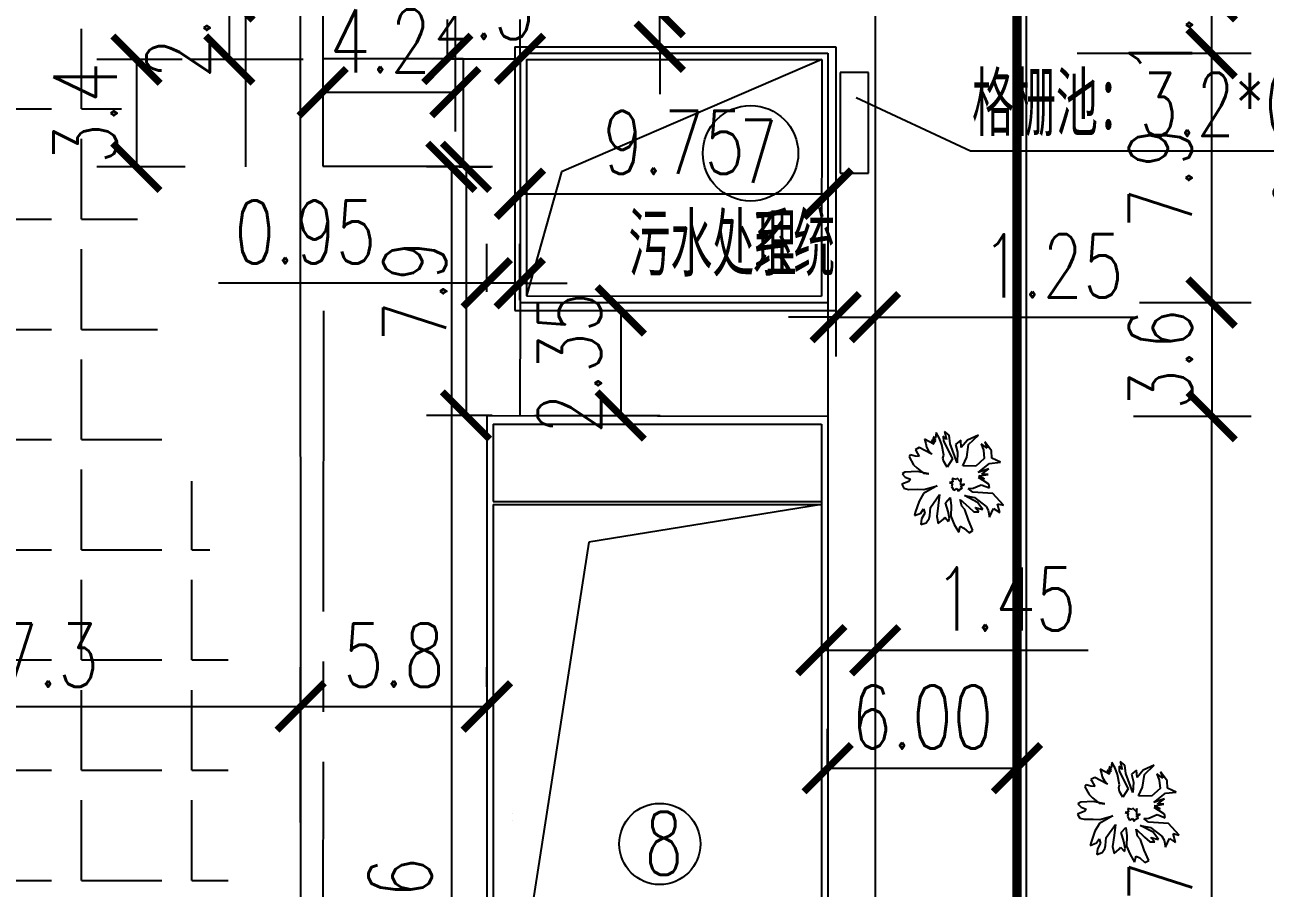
# Model space of a CAD drawing. Header units: millimetres. Extents: x 397874 to 6871063, y -8 to 5775840.
# Drawn here: x 429159.95 to 429199.26, y 2812938.84 to 2812966.2 of the extents above; entities that cross this region are included whole.
import ezdxf

# ---------------------------------------------------------------- set-up
doc = ezdxf.new("R2010")
doc.units = ezdxf.units.MM
doc.header["$LTSCALE"] = 1000
doc.linetypes.add('CENTER2', pattern=[28.575, 19.05, -3.175, 3.175, -3.175])
doc.linetypes.add('CONTINOUS', pattern=[0])
for name, color, linetype in [('_TCH_MASK', 7, 'Continuous'), ('GRASST', 62, 'Continuous'), ('T1', 92, 'Continuous'), ('居民地线', 2, 'Continuous')]:
    doc.layers.add(name, color=color, linetype=linetype)
doc.styles.add('DIM', font='txt')
doc.styles.add('dxfs', font='txt.shx', dxfattribs={"width": 0.7, "bigfont": 'dxfs.shx'})
doc.styles.add('HZTXT', font='txt.shx', dxfattribs={"width": 0.75, "bigfont": 'hzdx.shx'})
doc.dimstyles.new('ISO-25', dxfattribs={"dimtxt": 2, "dimasz": 0.75, "dimexe": 1.25, "dimexo": 0.625, "dimtad": 1, "dimdec": 1, "dimdsep": 46, "dimtxsty": 'HZTXT', "dimblk": 'ARCHTICK', "dimcen": 2.5, "dimadec": 0, "dimazin": 0, "dimtfac": 1, "dimtdec": 1, "dimtmove": 0, "dimatfit": 3, "dimldrblk": 'ARCHTICK', "dimfxl": 1, "dimarcsym": 0})

# ---------------------------------------------------------------- blocks, each defined once
blk = doc.blocks.new('_ArchTick')
at = {"color": 0, "linetype": 'ByBlock', "const_width": 0.15}
blk.add_lwpolyline([(-0.5, -0.5), (0.5, 0.5)], dxfattribs=at)
blk = doc.blocks.new('*D656')
at = {"color": 0, "linetype": 'CONTINOUS', "lineweight": -2, "transparency": 16777216}
for p, q in [((429185.39, 2812942.468), (429185.39, 2812943.894)), ((429191.392, 2812942.468), (429191.392, 2812943.894)), ((429185.39, 2812942.644), (429191.392, 2812942.644))]:
    blk.add_line(p, q, dxfattribs=at)
at = {"layer": 'Defpoints', "color": 0, "linetype": 'CONTINOUS', "transparency": 16777216}
for p in [(429191.392, 2812942.644), (429185.39, 2812941.843), (429191.392, 2812941.843)]:
    blk.add_point(p, dxfattribs=at)
at = {"color": 0, "linetype": 'CONTINOUS', "lineweight": -2, "transparency": 16777216, "xscale": 1.5, "yscale": 1.5, "zscale": 1.5}
for p, rotation in [((429185.39, 2812942.644), 179.9986908423839), ((429191.392, 2812942.644), 359.9986908423838)]:
    blk.add_blockref('_ArchTick', p, dxfattribs=dict(at, rotation=rotation))
at = {"color": 0, "linetype": 'CONTINOUS', "transparency": 16777216, "insert": (429188.391, 2812944.269), "char_height": 2, "attachment_point": 5, "rotation": 359.9987, "style": 'HZTXT'}
blk.add_mtext('6.00', dxfattribs=at)
blk = doc.blocks.new('_None')
blk = doc.blocks.new('LV-5-1')
at = {"layer": 'T1', "color": 92, "linetype": 'Continuous'}
for p, q in [((-0.211, 1.372), (-0.242, 1.189)), ((-0.15, 1.311), (-0.211, 1.372)), ((-0.516, 1.342), (-0.547, 1.19)), ((-0.547, 1.19), (-0.487, 1.068)), ((-0.395, 1.25), (-0.516, 1.342)), ((-0.487, 1.068), (-0.426, 1.007)), ((-0.304, 1.098), (-0.395, 1.25)), ((-0.182, 1.067), (-0.304, 1.098)), ((-0.242, 1.189), (-0.182, 1.067)), ((0.062, 1.066), (-0.15, 1.311)), ((0.183, 0.852), (0.062, 1.066)), ((0.489, 1.156), (0.367, 0.943)), ((0.581, 1.248), (0.489, 1.156)), ((0.703, 1.247), (0.581, 1.248)), ((0.672, 1.034), (0.703, 1.247)), ((0.702, 0.973), (0.672, 1.034)), ((0.824, 1.064), (0.702, 0.973)), ((0.946, 1.094), (0.824, 1.064)), ((0.946, 1.003), (0.946, 1.094)), ((-0.731, 0.916), (-0.701, 0.733)), ((-0.548, 0.855), (-0.731, 0.916)), ((-0.701, 0.733), (-0.671, 0.672)), ((-0.305, 0.671), (-0.548, 0.855)), ((-0.426, 1.007), (-0.243, 0.884)), ((-0.243, 0.884), (-0.062, 0.487)), ((0.275, 0.791), (0.182, 0.426)), ((0.183, 0.578), (0.183, 0.852)), ((0.367, 0.943), (0.275, 0.791)), ((0.578, 0.455), (0.793, 0.698)), ((0.793, 0.698), (0.946, 1.003)), ((1.006, 0.698), (0.884, 0.667)), ((1.25, 0.697), (1.006, 0.698)), ((1.28, 0.636), (1.25, 0.697)), ((-1.19, 0.369), (-1.373, 0.309)), ((-1.22, 0.552), (-1.098, 0.43)), ((-0.976, 0.551), (-1.22, 0.552)), ((-1.098, 0.43), (-1.19, 0.369)), ((-0.732, 0.52), (-0.976, 0.551)), ((-0.671, 0.672), (-0.823, 0.642)), ((-0.823, 0.642), (-0.762, 0.581)), ((-0.762, 0.581), (-0.58, 0.52)), ((-0.489, 0.367), (-0.732, 0.52)), ((-0.58, 0.52), (-0.336, 0.458)), ((-0.276, 0.275), (-0.489, 0.367)), ((-0.336, 0.458), (-0.276, 0.275)), ((-0.062, 0.487), (-0.305, 0.671)), ((0.182, 0.426), (0.183, 0.578)), ((0.67, 0.577), (0.578, 0.455)), ((0.884, 0.667), (0.67, 0.577)), ((1.127, 0.453), (1.188, 0.545)), ((1.31, 0.453), (1.127, 0.453)), ((1.188, 0.545), (1.28, 0.636)), ((1.34, 0.453), (1.31, 0.453)), ((1.34, 0.331), (1.34, 0.453)), ((-1.373, 0.309), (-1.373, 0.187)), ((-1.373, 0.187), (-1.068, 0.155)), ((-1.068, 0.155), (-0.764, 0.093)), ((-0.764, 0.093), (-0.642, 0.123)), ((-0.459, 0.062), (-0.764, -0.029)), ((-0.642, 0.123), (-0.459, 0.062)), ((-0.246, 0), (-0.216, -0.03)), ((-0.154, 0), (-0.246, 0)), ((-0.154, 0.092), (-0.154, 0)), ((-0.032, 0.091), (-0.154, 0.092)), ((0.028, 0.03), (-0.032, 0.091)), ((0.09, 0.091), (0.028, 0.03)), ((0.059, -0.001), (0.09, 0.091)), ((1.004, 0.118), (1.187, 0.24)), ((1.126, 0.149), (1.004, 0.118)), ((1.248, 0.148), (1.126, 0.149)), ((1.187, 0.24), (1.34, 0.331)), ((1.217, -0.065), (1.461, 0.087)), ((1.339, 0.117), (1.248, 0.148)), ((1.461, 0.087), (1.339, 0.117)), ((-0.947, -0.089), (-1.009, -0.211)), ((-0.856, -0.181), (-1.009, -0.333)), ((-1.009, -0.211), (-0.856, -0.181)), ((-1.009, -0.333), (-0.765, -0.303)), ((-0.613, -0.303), (-0.979, -0.455)), ((-0.764, -0.029), (-0.947, -0.089)), ((-0.766, -0.791), (-0.46, -0.334)), ((-0.765, -0.303), (-0.429, -0.091)), ((-0.429, -0.091), (-0.613, -0.303)), ((-0.46, -0.334), (-0.308, -0.274)), ((-0.308, -0.274), (-0.369, -0.396)), ((-0.216, -0.03), (-0.216, -0.152)), ((-0.216, -0.152), (-0.155, -0.122)), ((-0.155, -0.122), (-0.155, -0.244)), ((-0.155, -0.244), (-0.124, -0.152)), ((-0.124, -0.152), (0.028, -0.244)), ((-0.033, -0.183), (0.089, -0.153)), ((0.028, -0.244), (-0.033, -0.183)), ((0.15, -0.031), (0.059, -0.001)), ((0.059, -0.123), (0.15, -0.031)), ((0.089, -0.153), (0.059, -0.123)), ((0.607, -0.307), (0.485, -0.063)), ((0.485, -0.063), (0.668, -0.063)), ((1.155, -0.339), (0.607, -0.307)), ((0.668, -0.063), (0.76, -0.094)), ((0.76, -0.094), (0.82, -0.155)), ((0.82, -0.155), (1.094, -0.248)), ((1.094, -0.248), (1.277, -0.279)), ((1.277, -0.401), (1.155, -0.339)), ((1.339, -0.065), (1.217, -0.065)), ((1.247, -0.126), (1.339, -0.065)), ((1.369, -0.127), (1.247, -0.126)), ((1.277, -0.279), (1.46, -0.279)), ((1.278, -0.157), (1.369, -0.127)), ((1.4, -0.157), (1.278, -0.157)), ((1.338, -0.187), (1.4, -0.157)), ((1.46, -0.279), (1.338, -0.187)), ((-1.132, -0.607), (-1.315, -0.697)), ((-1.283, -0.393), (-1.132, -0.607)), ((-1.101, -0.454), (-1.283, -0.393)), ((-0.979, -0.455), (-1.101, -0.454)), ((-0.4, -0.639), (-0.584, -0.791)), ((-0.492, -0.822), (-0.187, -0.67)), ((-0.369, -0.396), (-0.4, -0.639)), ((-0.187, -0.67), (-0.309, -0.792)), ((0.118, -0.763), (0.301, -0.459)), ((0.301, -0.459), (0.453, -0.672)), ((0.453, -0.672), (0.727, -0.887)), ((0.454, -0.368), (1.002, -0.461)), ((0.697, -0.521), (0.454, -0.368)), ((0.911, -0.582), (0.697, -0.521)), ((0.758, -0.673), (0.94, -0.765)), ((0.849, -0.917), (0.758, -0.673)), ((0.94, -0.765), (0.911, -0.582)), ((1.002, -0.461), (1.215, -0.553)), ((1.155, -0.431), (1.277, -0.401)), ((1.368, -0.492), (1.155, -0.431)), ((1.215, -0.553), (1.368, -0.492)), ((-1.315, -0.697), (-1.071, -0.759)), ((-1.071, -0.759), (-1.193, -0.881)), ((-1.193, -0.881), (-0.766, -0.791)), ((-0.584, -0.791), (-0.492, -0.822)), ((-0.309, -0.792), (-0.157, -0.701)), ((-0.157, -0.701), (-0.249, -0.945)), ((-0.249, -0.945), (-0.157, -0.792)), ((-0.157, -0.792), (-0.127, -1.036)), ((-0.127, -1.036), (-0.065, -0.732)), ((-0.065, -0.732), (-0.006, -1.128)), ((0.178, -1.068), (0.118, -0.763)), ((0.727, -0.887), (0.817, -1.253)), ((0.817, -1.253), (0.849, -0.917)), ((-0.006, -1.128), (-0.128, -1.402)), ((-0.128, -1.402), (0.086, -1.25)), ((0.086, -1.25), (0.268, -1.342)), ((0.391, -1.16), (0.178, -1.068)), ((0.268, -1.342), (0.573, -1.313)), ((0.39, -1.282), (0.573, -1.191)), ((0.573, -1.313), (0.39, -1.282)), ((0.573, -1.191), (0.391, -1.16))]:
    blk.add_line(p, q, dxfattribs=at)
at = {"layer": 'T1', "color": 92, "linetype": 'Continuous', "style": 'DIM', "flags": 1}
for tag in ['XVALUE', 'YVALUE']:
    blk.add_attdef(tag, (0.028, 0.03), '', height=0.00002, rotation=359.8254, dxfattribs=at)
blk = doc.blocks.new('*D784')
at = {"color": 0, "linetype": 'CONTINOUS', "lineweight": -2, "transparency": 16777216}
for p, q in [((429193.665, 2812967.102), (429198.814, 2812967.102)), ((429197.564, 2812965.302), (429197.564, 2812967.102)), ((429193.303, 2812965.302), (429198.814, 2812965.302))]:
    blk.add_line(p, q, dxfattribs=at)
at = {"layer": 'Defpoints', "color": 0, "linetype": 'CONTINOUS', "transparency": 16777216}
for p in [(429193.04, 2812967.102), (429197.564, 2812967.102), (429192.678, 2812965.302)]:
    blk.add_point(p, dxfattribs=at)
at = {"color": 0, "linetype": 'CONTINOUS', "lineweight": -2, "transparency": 16777216, "xscale": 1.5, "yscale": 1.5, "zscale": 1.5}
for p, rotation in [((429197.564, 2812967.102), 90), ((429197.564, 2812965.302), 270)]:
    blk.add_blockref('_ArchTick', p, dxfattribs=dict(at, rotation=rotation))
at = {"color": 0, "linetype": 'CONTINOUS', "transparency": 16777216, "insert": (429195.939, 2812966.202), "char_height": 2, "attachment_point": 5, "rotation": 90, "style": 'HZTXT'}
blk.add_mtext('1.8', dxfattribs=at)
blk = doc.blocks.new('*D787')
at = {"color": 0, "linetype": 'CONTINOUS', "lineweight": -2, "transparency": 16777216}
for p, q in [((429180.071, 2812966.602), (429180.071, 2812972.852)), ((429178.921, 2812966.602), (429181.321, 2812966.602)), ((429180.071, 2812965.506), (429180.071, 2812966.602)), ((429178.921, 2812965.506), (429181.321, 2812965.506)), ((429180.071, 2812965.506), (429180.071, 2812964.006))]:
    blk.add_line(p, q, dxfattribs=at)
at = {"layer": 'Defpoints', "color": 0, "linetype": 'CONTINOUS', "transparency": 16777216}
for p in [(429178.296, 2812966.602), (429178.296, 2812965.506), (429180.071, 2812965.506)]:
    blk.add_point(p, dxfattribs=at)
at = {"color": 0, "linetype": 'CONTINOUS', "lineweight": -2, "transparency": 16777216, "xscale": 1.5, "yscale": 1.5, "zscale": 1.5}
for p, rotation in [((429180.071, 2812966.602), 270), ((429180.071, 2812965.506), 90)]:
    blk.add_blockref('_ArchTick', p, dxfattribs=dict(at, rotation=rotation))
at = {"color": 0, "linetype": 'CONTINOUS', "transparency": 16777216, "insert": (429178.446, 2812971.227), "char_height": 2, "attachment_point": 5, "rotation": 90, "style": 'HZTXT'}
blk.add_mtext('1.1', dxfattribs=at)
blk = doc.blocks.new('*D792')
at = {"color": 0, "linetype": 'CONTINOUS', "lineweight": -2, "transparency": 16777216}
for p, q in [((429169.392, 2812966.477), (429169.392, 2812962.817)), ((429173.588, 2812966.477), (429173.588, 2812962.817)), ((429169.392, 2812964.067), (429173.588, 2812964.067))]:
    blk.add_line(p, q, dxfattribs=at)
at = {"layer": 'Defpoints', "color": 0, "linetype": 'CONTINOUS', "transparency": 16777216}
for p in [(429169.392, 2812967.102), (429173.588, 2812967.102), (429173.588, 2812964.067)]:
    blk.add_point(p, dxfattribs=at)
at = {"color": 0, "linetype": 'CONTINOUS', "lineweight": -2, "transparency": 16777216, "xscale": 1.5, "yscale": 1.5, "zscale": 1.5, "rotation": 180}
blk.add_blockref('_ArchTick', (429169.392, 2812964.067), dxfattribs=at)
at = {"color": 0, "linetype": 'CONTINOUS', "lineweight": -2, "transparency": 16777216, "xscale": 1.5, "yscale": 1.5, "zscale": 1.5}
blk.add_blockref('_ArchTick', (429173.588, 2812964.067), dxfattribs=at)
at = {"color": 0, "linetype": 'CONTINOUS', "transparency": 16777216, "insert": (429171.213, 2812965.692), "char_height": 2, "attachment_point": 5, "style": 'HZTXT'}
blk.add_mtext('4.2', dxfattribs=at)
blk = doc.blocks.new('*D793')
at = {"color": 0, "linetype": 'CONTINOUS', "lineweight": -2, "transparency": 16777216}
for p, q in [((429168.768, 2812967.102), (429165.183, 2812967.102)), ((429166.433, 2812965.102), (429166.433, 2812967.102)), ((429168.767, 2812965.102), (429165.183, 2812965.102))]:
    blk.add_line(p, q, dxfattribs=at)
at = {"layer": 'Defpoints', "color": 0, "linetype": 'CONTINOUS', "transparency": 16777216}
for p in [(429166.433, 2812967.102), (429169.393, 2812967.102), (429169.392, 2812965.102)]:
    blk.add_point(p, dxfattribs=at)
at = {"color": 0, "linetype": 'CONTINOUS', "lineweight": -2, "transparency": 16777216, "xscale": 1.5, "yscale": 1.5, "zscale": 1.5}
for p, rotation in [((429166.433, 2812967.102), 90), ((429166.433, 2812965.102), 270)]:
    blk.add_blockref('_ArchTick', p, dxfattribs=dict(at, rotation=rotation))
at = {"color": 0, "linetype": 'CONTINOUS', "transparency": 16777216, "insert": (429164.808, 2812966.102), "char_height": 2, "attachment_point": 5, "rotation": 90, "style": 'HZTXT'}
blk.add_mtext('2.0', dxfattribs=at)
blk = doc.blocks.new('*D794')
at = {"color": 0, "linetype": 'CONTINOUS', "lineweight": -2, "transparency": 16777216}
for p, q in [((429173.342, 2812965.242), (429173.342, 2812966.372)), ((429175.642, 2812965.024), (429175.642, 2812966.372)), ((429173.342, 2812965.122), (429175.642, 2812965.122))]:
    blk.add_line(p, q, dxfattribs=at)
at = {"layer": 'Defpoints', "color": 0, "linetype": 'CONTINOUS', "transparency": 16777216}
for p in [(429175.642, 2812965.122), (429173.342, 2812964.617), (429175.642, 2812964.399)]:
    blk.add_point(p, dxfattribs=at)
at = {"color": 0, "linetype": 'CONTINOUS', "lineweight": -2, "transparency": 16777216, "xscale": 1.5, "yscale": 1.5, "zscale": 1.5, "rotation": 180}
blk.add_blockref('_ArchTick', (429173.342, 2812965.122), dxfattribs=at)
at = {"color": 0, "linetype": 'CONTINOUS', "lineweight": -2, "transparency": 16777216, "xscale": 1.5, "yscale": 1.5, "zscale": 1.5}
blk.add_blockref('_ArchTick', (429175.642, 2812965.122), dxfattribs=at)
at = {"color": 0, "linetype": 'CONTINOUS', "transparency": 16777216, "insert": (429174.492, 2812966.747), "char_height": 2, "attachment_point": 5, "style": 'HZTXT'}
blk.add_mtext('2.3', dxfattribs=at)
blk = doc.blocks.new('*D795')
at = {"color": 0, "linetype": 'CONTINOUS', "lineweight": -2, "transparency": 16777216}
for p, q in [((429164.934, 2812965.1), (429162.237, 2812965.1)), ((429163.487, 2812965.1), (429163.487, 2812961.7)), ((429165.035, 2812961.7), (429162.237, 2812961.7))]:
    blk.add_line(p, q, dxfattribs=at)
at = {"layer": 'Defpoints', "color": 0, "linetype": 'CONTINOUS', "transparency": 16777216}
for p in [(429165.559, 2812965.1), (429163.487, 2812961.7), (429165.66, 2812961.7)]:
    blk.add_point(p, dxfattribs=at)
at = {"color": 0, "linetype": 'CONTINOUS', "lineweight": -2, "transparency": 16777216, "xscale": 1.5, "yscale": 1.5, "zscale": 1.5}
for p, rotation in [((429163.487, 2812965.1), 90), ((429163.487, 2812961.7), 270)]:
    blk.add_blockref('_ArchTick', p, dxfattribs=dict(at, rotation=rotation))
at = {"color": 0, "linetype": 'CONTINOUS', "transparency": 16777216, "insert": (429161.862, 2812963.4), "char_height": 2, "attachment_point": 5, "rotation": 90, "style": 'HZTXT'}
blk.add_mtext('3.4', dxfattribs=at)
blk = doc.blocks.new('*D814')
at = {"color": 0, "linetype": 'CONTINOUS', "lineweight": -2, "transparency": 16777216}
for p, q in [((429200.08, 2812987.602), (429203.361, 2812987.602)), ((429202.111, 2812987.602), (429202.111, 2812966.602)), ((429193.939, 2812966.602), (429203.361, 2812966.602))]:
    blk.add_line(p, q, dxfattribs=at)
at = {"layer": 'Defpoints', "color": 0, "linetype": 'CONTINOUS', "transparency": 16777216}
for p in [(429199.455, 2812987.602), (429193.314, 2812966.602), (429202.111, 2812966.602)]:
    blk.add_point(p, dxfattribs=at)
at = {"color": 0, "linetype": 'CONTINOUS', "lineweight": -2, "transparency": 16777216, "xscale": 1.5, "yscale": 1.5, "zscale": 1.5}
for p, rotation in [((429202.111, 2812987.602), 90), ((429202.111, 2812966.602), 270)]:
    blk.add_blockref('_ArchTick', p, dxfattribs=dict(at, rotation=rotation))
at = {"color": 0, "linetype": 'CONTINOUS', "transparency": 16777216, "insert": (429200.486, 2812977.102), "char_height": 2, "attachment_point": 5, "rotation": 90, "style": 'HZTXT'}
blk.add_mtext('21.0', dxfattribs=at)
blk = doc.blocks.new('*D817')
at = {"color": 0, "linetype": 'CONTINOUS', "lineweight": -2, "transparency": 16777216}
for p, q in [((429185.647, 2812960.379), (429185.647, 2812955.688)), ((429186.896, 2812960.38), (429186.896, 2812955.688)), ((429185.647, 2812956.938), (429184.147, 2812956.938)), ((429185.647, 2812956.938), (429186.896, 2812956.938)), ((429186.896, 2812956.938), (429195.146, 2812956.938))]:
    blk.add_line(p, q, dxfattribs=at)
at = {"layer": 'Defpoints', "color": 0, "linetype": 'CONTINOUS', "transparency": 16777216}
for p in [(429185.647, 2812961.004), (429186.896, 2812961.005), (429186.896, 2812956.938)]:
    blk.add_point(p, dxfattribs=at)
at = {"color": 0, "linetype": 'CONTINOUS', "lineweight": -2, "transparency": 16777216, "xscale": 1.5, "yscale": 1.5, "zscale": 1.5}
blk.add_blockref('_ArchTick', (429185.647, 2812956.938), dxfattribs=at)
at = {"color": 0, "linetype": 'CONTINOUS', "lineweight": -2, "transparency": 16777216, "xscale": 1.5, "yscale": 1.5, "zscale": 1.5, "rotation": 180}
blk.add_blockref('_ArchTick', (429186.896, 2812956.938), dxfattribs=at)
at = {"color": 0, "linetype": 'CONTINOUS', "transparency": 16777216, "insert": (429192.521, 2812958.563), "char_height": 2, "attachment_point": 5, "style": 'HZTXT'}
blk.add_mtext('1.25', dxfattribs=at)
blk = doc.blocks.new('*D818')
at = {"color": 0, "linetype": 'CONTINOUS', "lineweight": -2, "transparency": 16777216}
for p, q in [((429185.191, 2812950.477), (429185.191, 2812945.133)), ((429186.898, 2812950.477), (429186.898, 2812945.133)), ((429185.191, 2812946.383), (429186.898, 2812946.383)), ((429186.898, 2812946.383), (429193.648, 2812946.383))]:
    blk.add_line(p, q, dxfattribs=at)
at = {"layer": 'Defpoints', "color": 0, "linetype": 'CONTINOUS', "transparency": 16777216}
for p in [(429185.191, 2812951.102), (429186.898, 2812951.102), (429186.898, 2812946.383)]:
    blk.add_point(p, dxfattribs=at)
at = {"color": 0, "linetype": 'CONTINOUS', "lineweight": -2, "transparency": 16777216, "xscale": 1.5, "yscale": 1.5, "zscale": 1.5, "rotation": 180}
blk.add_blockref('_ArchTick', (429185.191, 2812946.383), dxfattribs=at)
at = {"color": 0, "linetype": 'CONTINOUS', "lineweight": -2, "transparency": 16777216, "xscale": 1.5, "yscale": 1.5, "zscale": 1.5}
blk.add_blockref('_ArchTick', (429186.898, 2812946.383), dxfattribs=at)
at = {"color": 0, "linetype": 'CONTINOUS', "transparency": 16777216, "insert": (429191.023, 2812948.008), "char_height": 2, "attachment_point": 5, "style": 'HZTXT'}
blk.add_mtext('1.45', dxfattribs=at)
blk = doc.blocks.new('*D820')
at = {"color": 0, "linetype": 'CONTINOUS', "lineweight": -2, "transparency": 16777216}
for p, q in [((429195.087, 2812953.802), (429198.813, 2812953.802)), ((429197.563, 2812921.102), (429197.563, 2812953.802)), ((429186.02, 2812921.102), (429198.813, 2812921.102))]:
    blk.add_line(p, q, dxfattribs=at)
at = {"layer": 'Defpoints', "color": 0, "linetype": 'CONTINOUS', "transparency": 16777216}
for p in [(429194.462, 2812953.802), (429197.563, 2812953.802), (429185.395, 2812921.102)]:
    blk.add_point(p, dxfattribs=at)
at = {"color": 0, "linetype": 'CONTINOUS', "lineweight": -2, "transparency": 16777216, "xscale": 1.5, "yscale": 1.5, "zscale": 1.5}
for p, rotation in [((429197.563, 2812953.802), 90), ((429197.563, 2812921.102), 270)]:
    blk.add_blockref('_ArchTick', p, dxfattribs=dict(at, rotation=rotation))
at = {"color": 0, "linetype": 'CONTINOUS', "transparency": 16777216, "insert": (429195.938, 2812937.452), "char_height": 2, "attachment_point": 5, "rotation": 90, "style": 'HZTXT'}
blk.add_mtext('32.7', dxfattribs=at)
blk = doc.blocks.new('*D821')
at = {"color": 0, "linetype": 'CONTINOUS', "lineweight": -2, "transparency": 16777216}
for p, q in [((429194.786, 2812965.302), (429198.806, 2812965.302)), ((429197.556, 2812965.302), (429197.556, 2812957.402)), ((429195.272, 2812957.402), (429198.806, 2812957.402))]:
    blk.add_line(p, q, dxfattribs=at)
at = {"layer": 'Defpoints', "color": 0, "linetype": 'CONTINOUS', "transparency": 16777216}
for p in [(429194.161, 2812965.302), (429194.647, 2812957.402), (429197.556, 2812957.402)]:
    blk.add_point(p, dxfattribs=at)
at = {"color": 0, "linetype": 'CONTINOUS', "lineweight": -2, "transparency": 16777216, "xscale": 1.5, "yscale": 1.5, "zscale": 1.5}
for p, rotation in [((429197.556, 2812965.302), 90), ((429197.556, 2812957.402), 270)]:
    blk.add_blockref('_ArchTick', p, dxfattribs=dict(at, rotation=rotation))
at = {"color": 0, "linetype": 'CONTINOUS', "transparency": 16777216, "insert": (429195.931, 2812961.352), "char_height": 2, "attachment_point": 5, "rotation": 90, "style": 'HZTXT'}
blk.add_mtext('7.9', dxfattribs=at)
blk = doc.blocks.new('*D824')
at = {"color": 0, "linetype": 'CONTINOUS', "lineweight": -2, "transparency": 16777216}
for p, q in [((429199.275, 2812966.602), (429203.402, 2812966.602)), ((429202.152, 2812957.152), (429202.152, 2812966.602)), ((429199.906, 2812957.152), (429203.402, 2812957.152))]:
    blk.add_line(p, q, dxfattribs=at)
at = {"layer": 'Defpoints', "color": 0, "linetype": 'CONTINOUS', "transparency": 16777216}
for p in [(429198.65, 2812966.602), (429202.152, 2812966.602), (429199.281, 2812957.152)]:
    blk.add_point(p, dxfattribs=at)
at = {"color": 0, "linetype": 'CONTINOUS', "lineweight": -2, "transparency": 16777216, "xscale": 1.5, "yscale": 1.5, "zscale": 1.5}
for p, rotation in [((429202.152, 2812966.602), 90), ((429202.152, 2812957.152), 270)]:
    blk.add_blockref('_ArchTick', p, dxfattribs=dict(at, rotation=rotation))
at = {"color": 0, "linetype": 'CONTINOUS', "transparency": 16777216, "insert": (429200.527, 2812961.877), "char_height": 2, "attachment_point": 5, "rotation": 90, "style": 'HZTXT'}
blk.add_mtext('9.4', dxfattribs=at)
blk = doc.blocks.new('*D835')
at = {"color": 0, "linetype": 'CONTINOUS', "lineweight": -2, "transparency": 16777216}
for p, q in [((429151.395, 2812940.923), (429151.395, 2812945.852)), ((429168.691, 2812940.924), (429168.691, 2812945.852)), ((429151.395, 2812944.602), (429168.691, 2812944.602))]:
    blk.add_line(p, q, dxfattribs=at)
at = {"layer": 'Defpoints', "color": 0, "linetype": 'CONTINOUS', "transparency": 16777216}
for p in [(429168.691, 2812944.602), (429151.395, 2812940.298), (429168.691, 2812940.299)]:
    blk.add_point(p, dxfattribs=at)
at = {"color": 0, "linetype": 'CONTINOUS', "lineweight": -2, "transparency": 16777216, "xscale": 1.5, "yscale": 1.5, "zscale": 1.5, "rotation": 180}
blk.add_blockref('_ArchTick', (429151.395, 2812944.602), dxfattribs=at)
at = {"color": 0, "linetype": 'CONTINOUS', "lineweight": -2, "transparency": 16777216, "xscale": 1.5, "yscale": 1.5, "zscale": 1.5}
blk.add_blockref('_ArchTick', (429168.691, 2812944.602), dxfattribs=at)
at = {"color": 0, "linetype": 'CONTINOUS', "transparency": 16777216, "insert": (429160.043, 2812946.227), "char_height": 2, "attachment_point": 5, "style": 'HZTXT'}
blk.add_mtext('17.3', dxfattribs=at)
blk = doc.blocks.new('*D888')
at = {"color": 0, "linetype": 'CONTINOUS', "lineweight": -2, "transparency": 16777216}
for p, q in [((429168.694, 2812945.226), (429168.694, 2812945.851)), ((429174.591, 2812945.226), (429174.591, 2812945.851)), ((429168.694, 2812944.601), (429174.591, 2812944.601))]:
    blk.add_line(p, q, dxfattribs=at)
at = {"layer": 'Defpoints', "color": 0, "linetype": 'CONTINOUS', "transparency": 16777216}
for p in [(429168.694, 2812944.601), (429174.591, 2812944.601), (429174.591, 2812944.601)]:
    blk.add_point(p, dxfattribs=at)
at = {"color": 0, "linetype": 'CONTINOUS', "lineweight": -2, "transparency": 16777216, "xscale": 1.5, "yscale": 1.5, "zscale": 1.5, "rotation": 180}
blk.add_blockref('_ArchTick', (429168.694, 2812944.601), dxfattribs=at)
at = {"color": 0, "linetype": 'CONTINOUS', "lineweight": -2, "transparency": 16777216, "xscale": 1.5, "yscale": 1.5, "zscale": 1.5}
blk.add_blockref('_ArchTick', (429174.591, 2812944.601), dxfattribs=at)
at = {"color": 0, "linetype": 'CONTINOUS', "transparency": 16777216, "insert": (429171.642, 2812946.226), "char_height": 2, "attachment_point": 5, "style": 'HZTXT'}
blk.add_mtext('5.8', dxfattribs=at)
blk = doc.blocks.new('*D889')
at = {"color": 0, "linetype": 'CONTINOUS', "lineweight": -2, "transparency": 16777216}
for p, q in [((429173.469, 2812961.7), (429173.469, 2812913.461)), ((429173.716, 2812961.7), (429174.719, 2812961.7)), ((429172.337, 2812913.461), (429174.719, 2812913.461))]:
    blk.add_line(p, q, dxfattribs=at)
at = {"layer": 'Defpoints', "color": 0, "linetype": 'CONTINOUS', "transparency": 16777216}
for p in [(429173.091, 2812961.7), (429171.712, 2812913.461), (429173.469, 2812913.461)]:
    blk.add_point(p, dxfattribs=at)
at = {"color": 0, "linetype": 'CONTINOUS', "lineweight": -2, "transparency": 16777216, "xscale": 1.5, "yscale": 1.5, "zscale": 1.5}
for p, rotation in [((429173.469, 2812961.7), 90), ((429173.469, 2812913.461), 270)]:
    blk.add_blockref('_ArchTick', p, dxfattribs=dict(at, rotation=rotation))
at = {"color": 0, "linetype": 'CONTINOUS', "transparency": 16777216, "insert": (429171.844, 2812937.58), "char_height": 2, "attachment_point": 5, "rotation": 90, "style": 'HZTXT'}
blk.add_mtext('47.6', dxfattribs=at)
blk = doc.blocks.new('*D952')
at = {"color": 0, "linetype": 'CONTINOUS', "lineweight": -2, "transparency": 16777216}
for p, q in [((429199.906, 2812957.152), (429203.402, 2812957.152)), ((429202.152, 2812957.152), (429202.152, 2812911.102)), ((429186.02, 2812911.102), (429203.402, 2812911.102))]:
    blk.add_line(p, q, dxfattribs=at)
at = {"layer": 'Defpoints', "color": 0, "linetype": 'CONTINOUS', "transparency": 16777216}
for p in [(429199.281, 2812957.152), (429185.395, 2812911.102), (429202.152, 2812911.102)]:
    blk.add_point(p, dxfattribs=at)
at = {"color": 0, "linetype": 'CONTINOUS', "lineweight": -2, "transparency": 16777216, "xscale": 1.5, "yscale": 1.5, "zscale": 1.5}
for p, rotation in [((429202.152, 2812957.152), 90), ((429202.152, 2812911.102), 270)]:
    blk.add_blockref('_ArchTick', p, dxfattribs=dict(at, rotation=rotation))
at = {"color": 0, "linetype": 'CONTINOUS', "transparency": 16777216, "insert": (429200.527, 2812934.127), "char_height": 2, "attachment_point": 5, "rotation": 90, "style": 'HZTXT'}
blk.add_mtext('46.0', dxfattribs=at)
blk = doc.blocks.new('*D953')
at = {"color": 0, "linetype": 'CONTINOUS', "lineweight": -2, "transparency": 16777216}
for p, q in [((429195.897, 2812957.402), (429198.813, 2812957.402)), ((429197.563, 2812957.402), (429197.563, 2812953.802)), ((429195.087, 2812953.802), (429198.813, 2812953.802))]:
    blk.add_line(p, q, dxfattribs=at)
at = {"layer": 'Defpoints', "color": 0, "linetype": 'CONTINOUS', "transparency": 16777216}
for p in [(429195.272, 2812957.402), (429194.462, 2812953.802), (429197.563, 2812953.802)]:
    blk.add_point(p, dxfattribs=at)
at = {"color": 0, "linetype": 'CONTINOUS', "lineweight": -2, "transparency": 16777216, "xscale": 1.5, "yscale": 1.5, "zscale": 1.5}
for p, rotation in [((429197.563, 2812957.402), 90), ((429197.563, 2812953.802), 270)]:
    blk.add_blockref('_ArchTick', p, dxfattribs=dict(at, rotation=rotation))
at = {"color": 0, "linetype": 'CONTINOUS', "transparency": 16777216, "insert": (429195.938, 2812955.602), "char_height": 2, "attachment_point": 5, "rotation": 90, "style": 'HZTXT'}
blk.add_mtext('3.6', dxfattribs=at)
blk = doc.blocks.new('*D954')
at = {"color": 0, "linetype": 'CONTINOUS', "lineweight": -2, "transparency": 16777216}
for p, q in [((429176.107, 2812957.152), (429180.084, 2812957.152)), ((429178.834, 2812957.152), (429178.834, 2812953.821)), ((429176.1, 2812953.821), (429180.084, 2812953.821))]:
    blk.add_line(p, q, dxfattribs=at)
at = {"layer": 'Defpoints', "color": 0, "linetype": 'CONTINOUS', "transparency": 16777216}
for p in [(429175.482, 2812957.152), (429175.475, 2812953.821), (429178.834, 2812953.821)]:
    blk.add_point(p, dxfattribs=at)
at = {"color": 0, "linetype": 'CONTINOUS', "lineweight": -2, "transparency": 16777216, "xscale": 1.5, "yscale": 1.5, "zscale": 1.5}
for p, rotation in [((429178.834, 2812957.152), 90), ((429178.834, 2812953.821), 270)]:
    blk.add_blockref('_ArchTick', p, dxfattribs=dict(at, rotation=rotation))
at = {"color": 0, "linetype": 'CONTINOUS', "transparency": 16777216, "insert": (429177.209, 2812955.487), "char_height": 2, "attachment_point": 5, "rotation": 90, "style": 'HZTXT'}
blk.add_mtext('2.35', dxfattribs=at)
blk = doc.blocks.new('*D955')
at = {"color": 0, "linetype": 'CONTINOUS', "lineweight": -2, "transparency": 16777216}
for p, q in [((429174.767, 2812961.7), (429172.682, 2812961.7)), ((429173.932, 2812961.7), (429173.932, 2812953.821)), ((429174.761, 2812953.821), (429172.682, 2812953.821))]:
    blk.add_line(p, q, dxfattribs=at)
at = {"layer": 'Defpoints', "color": 0, "linetype": 'CONTINOUS', "transparency": 16777216}
for p in [(429175.392, 2812961.7), (429173.932, 2812953.821), (429175.386, 2812953.821)]:
    blk.add_point(p, dxfattribs=at)
at = {"color": 0, "linetype": 'CONTINOUS', "lineweight": -2, "transparency": 16777216, "xscale": 1.5, "yscale": 1.5, "zscale": 1.5}
for p, rotation in [((429173.932, 2812961.7), 90), ((429173.932, 2812953.821), 270)]:
    blk.add_blockref('_ArchTick', p, dxfattribs=dict(at, rotation=rotation))
at = {"color": 0, "linetype": 'CONTINOUS', "transparency": 16777216, "insert": (429172.307, 2812957.76), "char_height": 2, "attachment_point": 5, "rotation": 90, "style": 'HZTXT'}
blk.add_mtext('7.9', dxfattribs=at)
blk = doc.blocks.new('*D956')
at = {"color": 0, "linetype": 'CONTINOUS', "lineweight": -2, "transparency": 16777216}
for p, q in [((429175.642, 2812964.477), (429175.642, 2812959.601)), ((429185.392, 2812964.477), (429185.392, 2812959.601)), ((429175.642, 2812960.851), (429185.392, 2812960.851))]:
    blk.add_line(p, q, dxfattribs=at)
at = {"layer": 'Defpoints', "color": 0, "linetype": 'CONTINOUS', "transparency": 16777216}
for p in [(429175.642, 2812965.102), (429185.392, 2812965.102), (429185.392, 2812960.851)]:
    blk.add_point(p, dxfattribs=at)
at = {"color": 0, "linetype": 'CONTINOUS', "lineweight": -2, "transparency": 16777216, "xscale": 1.5, "yscale": 1.5, "zscale": 1.5, "rotation": 180}
blk.add_blockref('_ArchTick', (429175.642, 2812960.851), dxfattribs=at)
at = {"color": 0, "linetype": 'CONTINOUS', "lineweight": -2, "transparency": 16777216, "xscale": 1.5, "yscale": 1.5, "zscale": 1.5}
blk.add_blockref('_ArchTick', (429185.392, 2812960.851), dxfattribs=at)
at = {"color": 0, "linetype": 'CONTINOUS', "transparency": 16777216, "insert": (429180.517, 2812962.476), "char_height": 2, "attachment_point": 5, "style": 'HZTXT'}
blk.add_mtext('9.75', dxfattribs=at)
blk = doc.blocks.new('*D957')
at = {"color": 0, "linetype": 'CONTINOUS', "lineweight": -2, "transparency": 16777216}
for p, q in [((429174.591, 2812957.738), (429174.591, 2812959.265)), ((429175.636, 2812957.48), (429175.636, 2812959.265)), ((429174.591, 2812958.015), (429166.091, 2812958.015)), ((429175.636, 2812958.015), (429174.591, 2812958.015)), ((429175.636, 2812958.015), (429177.136, 2812958.015))]:
    blk.add_line(p, q, dxfattribs=at)
at = {"layer": 'Defpoints', "color": 0, "linetype": 'CONTINOUS', "transparency": 16777216}
for p in [(429174.591, 2812958.015), (429174.591, 2812957.113), (429175.636, 2812956.855)]:
    blk.add_point(p, dxfattribs=at)
at = {"color": 0, "linetype": 'CONTINOUS', "lineweight": -2, "transparency": 16777216, "xscale": 1.5, "yscale": 1.5, "zscale": 1.5}
blk.add_blockref('_ArchTick', (429174.591, 2812958.015), dxfattribs=at)
at = {"color": 0, "linetype": 'CONTINOUS', "lineweight": -2, "transparency": 16777216, "xscale": 1.5, "yscale": 1.5, "zscale": 1.5, "rotation": 180}
blk.add_blockref('_ArchTick', (429175.636, 2812958.015), dxfattribs=at)
at = {"color": 0, "linetype": 'CONTINOUS', "transparency": 16777216, "insert": (429168.841, 2812959.64), "char_height": 2, "attachment_point": 5, "style": 'HZTXT'}
blk.add_mtext('0.95', dxfattribs=at)

msp = doc.modelspace()

# ---------------------------------------------------------------- hatches: boundary and pattern name
at = {"linetype": 'CONTINOUS'}
h = msp.add_hatch(dxfattribs=at)
h.set_pattern_fill('GRASS', color=3, scale=0.054, style=0)
h.set_pattern_definition([(90, (428986.6436, 2812723.6871), (-0.969867, 0.969867), [0.257175, -1.682559]), (45, (428986.6436, 2812723.6871), (-0.9698677, 0.9698677), [0.257175, -1.114425]), (135, (428986.6436, 2812723.6871), (-0.9698677, -0.9698677), [0.257175, -1.114425])])
edge = h.paths.add_edge_path()
edge.add_line((428996.534, 2812984.894), (429007.751, 2812986.572))
edge.add_arc((428245.5, 2812967.568), 762.487, 0.233679, 1.428202, ccw=False)
edge.add_line((429007.981, 2812970.678), (429010.393, 2812757.703))
edge.add_arc((429028.392, 2812757.891), 18, 180.5985, 268.1597)
edge.add_line((429027.814, 2812739.9), (429168.81, 2812735.37))
edge.add_arc((429182.64, 2812620.562), 115.638, 87.64632, 96.86841, ccw=False)
edge.add_line((429187.389, 2812736.102), (429187.391, 2812858.041))
edge.add_arc((425829.037, 2812780.795), 3359.242, 1.317645, 1.469012)
edge.add_line((429187.175, 2812866.913), (429187.032, 2812877.852))
edge.add_line((429187.032, 2812877.852), (429191.391, 2812878.102))
edge.add_line((429191.391, 2812878.102), (429191.395, 2812730.731))
edge.add_line((429191.395, 2812730.731), (429255.258, 2812727.933))
edge.add_line((429255.258, 2812727.933), (429255.258, 2812723.687))
edge.add_line((429255.258, 2812723.687), (429168.385, 2812728.376))
edge.add_line((429168.385, 2812728.376), (429129.36, 2812730.11))
edge.add_line((429129.36, 2812730.11), (429091.518, 2812731.731))
edge.add_line((429091.518, 2812731.731), (429068.655, 2812732.74))
edge.add_line((429068.655, 2812732.74), (428995.964, 2812736.193))
edge.add_arc((428996.365, 2812744.639), 8.455, 181.2844, 267.2807, ccw=False)
edge.add_line((428987.912, 2812744.449), (428988.493, 2812805.44))
edge.add_line((428988.493, 2812805.44), (428987.758, 2812883.63))
edge.add_line((428987.758, 2812883.63), (428987.248, 2812934.771))
edge.add_line((428987.248, 2812934.771), (428986.762, 2812983.747))
edge.add_line((428986.762, 2812983.747), (428996.534, 2812984.894))
h = msp.add_hatch(dxfattribs=at)
h.set_pattern_fill('ANGLE', color=252, scale=0.5, style=0)
h.set_pattern_definition([(360, (-303.9914, -531.6), (-3e-12, 3.4925), [2.54, -0.9525]), (90, (-303.9914, -531.6), (-3.4925, -3e-12), [2.54, -0.9525])])
edge = h.paths.add_edge_path()
edge.add_line((429077.888, 2812933.718), (429078.815, 2812957.886))
edge.add_arc((429091.761, 2812959.63), 13.062, 116.7901, 187.672, ccw=False)
edge.add_line((429085.873, 2812971.29), (429162.35, 2812982.952))
edge.add_arc((429264.918, 2812976.72), 102.757, 176.52277, 196.50064)
edge.add_line((429166.393, 2812947.534), (429166.393, 2812934.114))
edge.add_arc((429431.994, 2812917.072), 266.147, 176.32881, 180.77747)
edge.add_line((429165.871, 2812913.461), (429077.867, 2812913.049))
edge.add_arc((428758.249, 2812923.915), 319.802, 358.05288, 361.82682)
edge.add_line((429088.873, 2812933.102), (429151.393, 2812933.102))
edge.add_line((429088.52, 2812958.102), (429151.393, 2812958.102))
edge.add_line((429151.393, 2812958.102), (429151.393, 2812933.102))
edge.add_line((429088.873, 2812933.102), (429088.873, 2812958.102))

# ---------------------------------------------------------------- linework, layer by layer
at = {"color": 3, "linetype": 'CONTINOUS'}
for p, q in [((429186.881, 2813009.6), (429186.91, 2812911.102)), ((429166.959, 2812961.7), (429166.959, 2812971.069)), ((429168.693, 2812913.461), (429168.69, 2812970.602)), ((429185.785, 2812964.695), (429185.785, 2812961.497)), ((429186.685, 2812964.695), (429185.785, 2812964.695)), ((429186.685, 2812961.497), (429186.685, 2812964.695)), ((429186.295, 2812963.897), (429189.923, 2812962.207)), ((429189.923, 2812962.207), (429201.125, 2812962.207)), ((429185.785, 2812961.497), (429186.685, 2812961.497)), ((429175.643, 2812957.401), (429175.636, 2812953.821))]:
    msp.add_line(p, q, dxfattribs=at)
at = {"color": 6, "linetype": 'CONTINOUS'}
for p, q in [((429173.838, 2812965.122), (429169.392, 2812965.122)), ((429169.392, 2812965.122), (429169.392, 2812961.722)), ((429173.838, 2812965.122), (429173.837, 2812961.722)), ((429169.392, 2812961.722), (429173.838, 2812961.722))]:
    msp.add_line(p, q, dxfattribs=at)
at = {"color": 1, "linetype": 'CENTER2', "ltscale": 0.0005}
msp.add_line((429169.418, 2812957.135), (429169.336, 2812884.035), dxfattribs=at)
at = {"color": 1, "linetype": 'CONTINOUS', "const_width": 0.3}
for points in [[(429007.104, 2813029.476), (429007.411, 2813029.553), (429007.719, 2813029.625), (429008.028, 2813029.691), (429008.338, 2813029.753), (429008.648, 2813029.811), (429008.96, 2813029.863), (429009.273, 2813029.91), (429009.586, 2813029.952), (429009.9, 2813029.99), (429010.214, 2813030.022), (429010.529, 2813030.049), (429010.844, 2813030.072), (429011.16, 2813030.089), (429011.476, 2813030.102), (429011.792, 2813030.109), (429012.108, 2813030.111), (429191.395, 2813030.094), (429191.388, 2812730.735)], [(429007.104, 2813029.476), (429007.411, 2813029.553), (429007.719, 2813029.625), (429008.028, 2813029.691), (429008.338, 2813029.753), (429008.648, 2813029.811), (429008.96, 2813029.863), (429009.273, 2813029.91), (429009.586, 2813029.952), (429009.9, 2813029.99), (429010.214, 2813030.022), (429010.529, 2813030.049), (429010.844, 2813030.072), (429011.16, 2813030.089), (429011.476, 2813030.102), (429011.792, 2813030.109), (429012.108, 2813030.111), (429191.395, 2813030.094), (429191.388, 2812730.735)], [(429255.258, 2813030.088), (429191.395, 2813030.094), (429191.391, 2812871.498), (429255.258, 2812871.496)]]:
    msp.add_lwpolyline(points, dxfattribs=at)
at = {"color": 0, "linetype": 'CONTINOUS'}
for centre, radius in [((429182.948, 2812962.13), 1.513), ((429180.072, 2812940.245), 1.286)]:
    msp.add_circle(centre, radius, dxfattribs=at)
at = {"layer": '_TCH_MASK', "color": 4, "linetype": 'CONTINOUS'}
for p, q in [((429175.482, 2812965.506), (429185.647, 2812965.505)), ((429175.482, 2812965.502), (429175.482, 2812957.152)), ((429175.642, 2812965.302), (429185.392, 2812965.302)), ((429175.642, 2812965.302), (429175.643, 2812957.402)), ((429185.392, 2812965.301), (429185.392, 2812921.102)), ((429185.647, 2812965.505), (429185.647, 2812957.152)), ((429175.845, 2812965.102), (429185.21, 2812965.102)), ((429175.845, 2812965.102), (429175.845, 2812957.61)), ((429185.21, 2812965.102), (429176.96, 2812961.546)), ((429185.21, 2812965.102), (429185.191, 2812957.602)), ((429176.96, 2812961.546), (429175.845, 2812957.61)), ((429175.643, 2812957.401), (429185.392, 2812957.402)), ((429175.845, 2812957.61), (429185.191, 2812957.602)), ((429175.482, 2812957.152), (429185.647, 2812957.152)), ((429174.591, 2812953.823), (429185.392, 2812953.802)), ((429174.591, 2812953.823), (429174.591, 2812921.102)), ((429174.794, 2812953.551), (429185.192, 2812953.552)), ((429174.794, 2812953.552), (429174.794, 2812951.102)), ((429185.191, 2812953.552), (429185.191, 2812945.947)), ((429174.794, 2812951.102), (429185.191, 2812951.102)), ((429174.794, 2812951.002), (429185.192, 2812950.999)), ((429174.794, 2812951.002), (429174.794, 2812941.202)), ((429185.192, 2812951.002), (429185.192, 2812941.202)), ((429185.192, 2812950.999), (429177.825, 2812949.811)), ((429177.825, 2812949.811), (429174.794, 2812930.302)), ((429174.794, 2812941.202), (429174.794, 2812921.302)), ((429175.395, 2812941.202), (429175.395, 2812941.202)), ((429185.192, 2812941.202), (429185.192, 2812921.302)), ((429185.392, 2812941.202), (429185.392, 2812941.202)), ((429175.395, 2812941.002), (429175.395, 2812941.002)), ((429185.392, 2812941.002), (429185.392, 2812941.002))]:
    msp.add_line(p, q, dxfattribs=at)
at = {"layer": '居民地线', "color": 151, "linetype": 'Continuous', "lineweight": -3, "ltscale": 0.5, "flags": 128}
for points in [[(429180.458, 2813015.362), (429191.683, 2813015.362), (429191.683, 2812730.502), (429015.97, 2812738.205, -0.343146), (428994.244, 2812760.791, -0.343146)], [(429180.458, 2813015.185), (429191.283, 2813015.138), (429191.283, 2812731.002), (429016.007, 2812738.685, -0.342925), (428994.641, 2812760.915)]]:
    msp.add_lwpolyline(points, format="xyb", dxfattribs=at)

# ---------------------------------------------------------------- block references
at = {"layer": 'GRASST', "xscale": 1.154735999051131, "yscale": 1.154735999051131, "zscale": 1.154735999051131, "rotation": 120.0001998542545}
for p in [(429189.391, 2812951.66), (429194.961, 2812941.205)]:
    msp.add_blockref('LV-5-1', p, dxfattribs=at)

# ---------------------------------------------------------------- texts
at = {"color": 0, "linetype": 'CONTINOUS', "ltscale": 10, "style": 'dxfs', "width": 0.7}
for s, p in [('格栅池：3.2*0.9 ', (429189.965, 2812962.681)), ('7', (429182.595, 2812961.195)), ('系统', (429182.971, 2812958.226)), ('污水处理', (429179.078, 2812958.226)), ('8', (429179.6, 2812939.268))]:
    msp.add_text(s, height=2, dxfattribs=at).set_placement(p)

# ---------------------------------------------------------------- dimensions: what is measured, and where the dimension line sits
at = {"color": 3, "linetype": 'CONTINOUS'}
for base, p1, p2, picture, middle in [((429202.111, 2812966.602), (429199.455, 2812987.602), (429193.314, 2812966.602), '*D814', (429200.486, 2812977.102)), ((429202.1517, 2812966.6018), (429199.2812, 2812957.1522), (429198.6503, 2812966.6018), '*D824', (429200.5267, 2812961.877)), ((429197.556, 2812957.402), (429194.161, 2812965.302), (429194.647, 2812957.402), '*D821', (429195.931, 2812961.352)), ((429173.932, 2812953.821), (429175.392, 2812961.7), (429175.386, 2812953.821), '*D955', (429172.307, 2812957.76)), ((429202.1517, 2812911.1025), (429199.2812, 2812957.1522), (429185.3953, 2812911.1025), '*D952', (429200.5267, 2812934.1274)), ((429197.563, 2812953.802), (429185.395, 2812921.102), (429194.462, 2812953.802), '*D820', (429195.938, 2812937.452))]:
    dim = msp.add_linear_dim(base=base, p1=p1, p2=p2, angle=90, dimstyle='ISO-25', override={"dimasz": 1.5, "dimzin": 0, "dimldrblk": 'None'}, dxfattribs=at)
    dim.commit()
    dim.dimension.update_dxf_attribs({"geometry": picture, "text_midpoint": middle})
for base, p1, p2, picture, middle in [((429180.071, 2812965.506), (429178.296, 2812966.602), (429178.296, 2812965.506), '*D787', (429180.071, 2812971.227)), ((429166.433, 2812967.102), (429169.392, 2812965.102), (429169.393, 2812967.102), '*D793', (429166.433, 2812966.102)), ((429197.564, 2812967.102), (429192.678, 2812965.302), (429193.04, 2812967.102), '*D784', (429197.564, 2812966.202)), ((429163.487, 2812961.7), (429165.559, 2812965.1), (429165.66, 2812961.7), '*D795', (429163.487, 2812963.4)), ((429197.563, 2812953.802), (429195.272, 2812957.402), (429194.462, 2812953.802), '*D953', (429197.563, 2812955.602))]:
    dim = msp.add_linear_dim(base=base, p1=p1, p2=p2, angle=90, dimstyle='ISO-25', override={"dimasz": 1.5, "dimzin": 0, "dimldrblk": 'None'}, dxfattribs=at)
    dim.commit()
    dim.dimension.update_dxf_attribs({"geometry": picture, "text_midpoint": middle, "dimtype": 160})
for base, p1, p2, picture, middle in [((429175.642, 2812965.122), (429173.342, 2812964.617), (429175.642, 2812964.399), '*D794', (429174.492, 2812965.122)), ((429173.588, 2812964.067), (429169.392, 2812967.102), (429173.588, 2812967.102), '*D792', (429171.213, 2812964.067))]:
    dim = msp.add_linear_dim(base=base, p1=p1, p2=p2, dimstyle='ISO-25', override={"dimasz": 1.5, "dimzin": 0, "dimldrblk": 'None'}, dxfattribs=at)
    dim.commit()
    dim.dimension.update_dxf_attribs({"geometry": picture, "text_midpoint": middle, "dimtype": 160})
for base, p1, p2, text, picture, middle in [((429185.392, 2812960.851), (429175.642, 2812965.102), (429185.392, 2812965.102), '9.75', '*D956', (429180.517, 2812962.476)), ((429174.591, 2812958.015), (429175.636, 2812956.855), (429174.591, 2812957.113), '0.95', '*D957', (429168.841, 2812959.64)), ((429186.896, 2812956.938), (429185.647, 2812961.004), (429186.896, 2812961.005), '1.25', '*D817', (429192.521, 2812958.563)), ((429186.898, 2812946.383), (429185.191, 2812951.102), (429186.898, 2812951.102), '1.45', '*D818', (429191.023, 2812948.008)), ((429174.591, 2812944.601), (429168.694, 2812944.601), (429174.591, 2812944.601), '5.8', '*D888', (429171.642, 2812946.226))]:
    dim = msp.add_linear_dim(base=base, p1=p1, p2=p2, text=text, dimstyle='ISO-25', override={"dimasz": 1.5, "dimzin": 0, "dimldrblk": 'None'}, dxfattribs=at)
    dim.commit()
    dim.dimension.update_dxf_attribs({"geometry": picture, "text_midpoint": middle})
dim = msp.add_linear_dim(base=(429173.469, 2812913.461), p1=(429173.091, 2812961.7), p2=(429171.712, 2812913.461), angle=90, text='47.6', dimstyle='ISO-25', override={"dimasz": 1.5, "dimzin": 0, "dimldrblk": 'None'}, dxfattribs=at)
dim.commit()
dim.dimension.update_dxf_attribs({"geometry": '*D889', "text_midpoint": (429171.844, 2812937.58)})
dim = msp.add_linear_dim(base=(429178.834, 2812953.821), p1=(429175.482, 2812957.152), p2=(429175.475, 2812953.821), angle=90, text='2.35', dimstyle='ISO-25', override={"dimasz": 1.5, "dimzin": 0, "dimldrblk": 'None'}, dxfattribs=at)
dim.commit()
dim.dimension.update_dxf_attribs({"geometry": '*D954', "text_midpoint": (429178.834, 2812955.487), "dimtype": 160})
dim = msp.add_linear_dim(base=(429168.691, 2812944.602), p1=(429151.395, 2812940.298), p2=(429168.691, 2812940.299), dimstyle='ISO-25', override={"dimasz": 1.5, "dimzin": 0, "dimldrblk": 'None'}, dxfattribs=at)
dim.commit()
dim.dimension.update_dxf_attribs({"geometry": '*D835', "text_midpoint": (429160.043, 2812946.227)})
dim = msp.add_aligned_dim(p1=(429185.39, 2812941.843), p2=(429191.392, 2812941.843), distance=0.801, dimstyle='ISO-25', override={"dimasz": 1.5, "dimdec": 2, "dimzin": 0, "dimldrblk": 'None'}, dxfattribs=at)
dim.commit()
dim.dimension.update_dxf_attribs({"geometry": '*D656', "text_midpoint": (429188.391, 2812944.269)})

doc.saveas('drawing.dxf')
